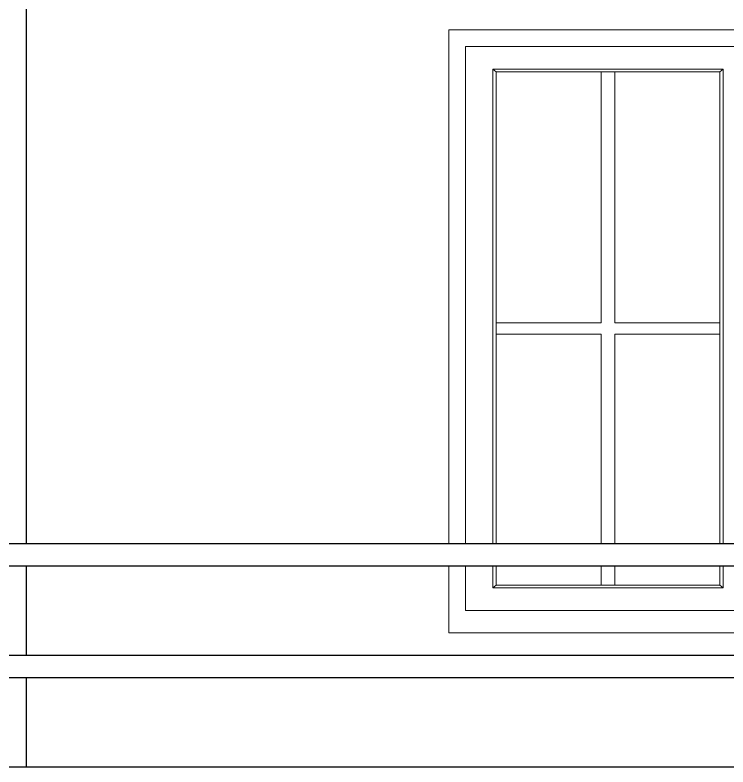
# Model space of a CAD drawing. Header units: inches. Extents: x -10117506 to -5032697, y -6529230 to -3254494.
# Drawn here: x -5047888 to -5047824.1, y -3261609.2 to -3261541.9 of the extents above; entities that cross this region are included whole.
import ezdxf

# ---------------------------------------------------------------- set-up
doc = ezdxf.new("R2010")
doc.units = ezdxf.units.IN
doc.header["$LTSCALE"] = 2
doc.header["$MEASUREMENT"] = 0
doc.layers.get('0').update_dxf_attribs({"linetype": 'CONTINUOUS'})
doc.layers.add('window', color=4, linetype='CONTINUOUS', lineweight=13)

msp = doc.modelspace()

# ---------------------------------------------------------------- linework, layer by layer
at = {"ltscale": 0.5}
for p, q in [((-5047886.973, -3261589.209), (-5047886.973, -3261520.209)), ((-5047949.053, -3261589.209), (-5047524.375, -3261589.209)), ((-5047927.133, -3261591.209), (-5047524.375, -3261591.209)), ((-5047886.973, -3261599.209), (-5047886.973, -3261591.209)), ((-5047927.133, -3261599.209), (-5047524.375, -3261599.209)), ((-5047927.133, -3261601.209), (-5047524.375, -3261601.209)), ((-5047886.973, -3261609.209), (-5047886.973, -3261601.209)), ((-5047927.133, -3261609.209), (-5047524.375, -3261609.209))]:
    msp.add_line(p, q, dxfattribs=at)
at = {"layer": 'window'}
for p, q in [((-5047849.133, -3261589.209), (-5047849.133, -3261543.209)), ((-5047849.133, -3261543.209), (-5047759.133, -3261543.209)), ((-5047847.633, -3261589.209), (-5047847.633, -3261544.709)), ((-5047847.633, -3261544.709), (-5047796.633, -3261544.709)), ((-5047824.567, -3261546.732), (-5047845.2, -3261546.732)), ((-5047845.2, -3261546.732), (-5047845.2, -3261589.209)), ((-5047844.895, -3261546.985), (-5047845.2, -3261546.732)), ((-5047824.871, -3261546.985), (-5047824.567, -3261546.732)), ((-5047824.567, -3261589.209), (-5047824.567, -3261546.732)), ((-5047844.895, -3261546.985), (-5047844.895, -3261589.209)), ((-5047844.895, -3261546.985), (-5047824.871, -3261546.985)), ((-5047835.492, -3261546.985), (-5047835.492, -3261569.453)), ((-5047834.275, -3261546.985), (-5047834.275, -3261569.453)), ((-5047824.871, -3261589.209), (-5047824.871, -3261546.985)), ((-5047835.492, -3261569.453), (-5047844.895, -3261569.453)), ((-5047824.871, -3261569.453), (-5047834.275, -3261569.453)), ((-5047835.492, -3261570.465), (-5047844.895, -3261570.465)), ((-5047835.492, -3261570.465), (-5047835.492, -3261589.209)), ((-5047834.275, -3261570.465), (-5047834.275, -3261589.209)), ((-5047824.871, -3261570.465), (-5047834.275, -3261570.465)), ((-5047849.133, -3261597.209), (-5047849.133, -3261591.209)), ((-5047847.633, -3261595.209), (-5047847.633, -3261591.209)), ((-5047845.2, -3261591.209), (-5047845.2, -3261593.185)), ((-5047844.895, -3261591.209), (-5047844.895, -3261592.933)), ((-5047835.492, -3261591.209), (-5047835.492, -3261592.933)), ((-5047834.275, -3261591.209), (-5047834.275, -3261592.933)), ((-5047824.871, -3261592.933), (-5047824.871, -3261591.209)), ((-5047824.567, -3261593.185), (-5047824.567, -3261591.209)), ((-5047844.895, -3261592.933), (-5047845.2, -3261593.185)), ((-5047845.2, -3261593.185), (-5047824.567, -3261593.185)), ((-5047844.895, -3261592.933), (-5047824.871, -3261592.933)), ((-5047824.567, -3261593.185), (-5047824.871, -3261592.933)), ((-5047796.633, -3261595.209), (-5047847.633, -3261595.209)), ((-5047849.133, -3261597.209), (-5047795.133, -3261597.209))]:
    msp.add_line(p, q, dxfattribs=at)

doc.saveas('drawing.dxf')
